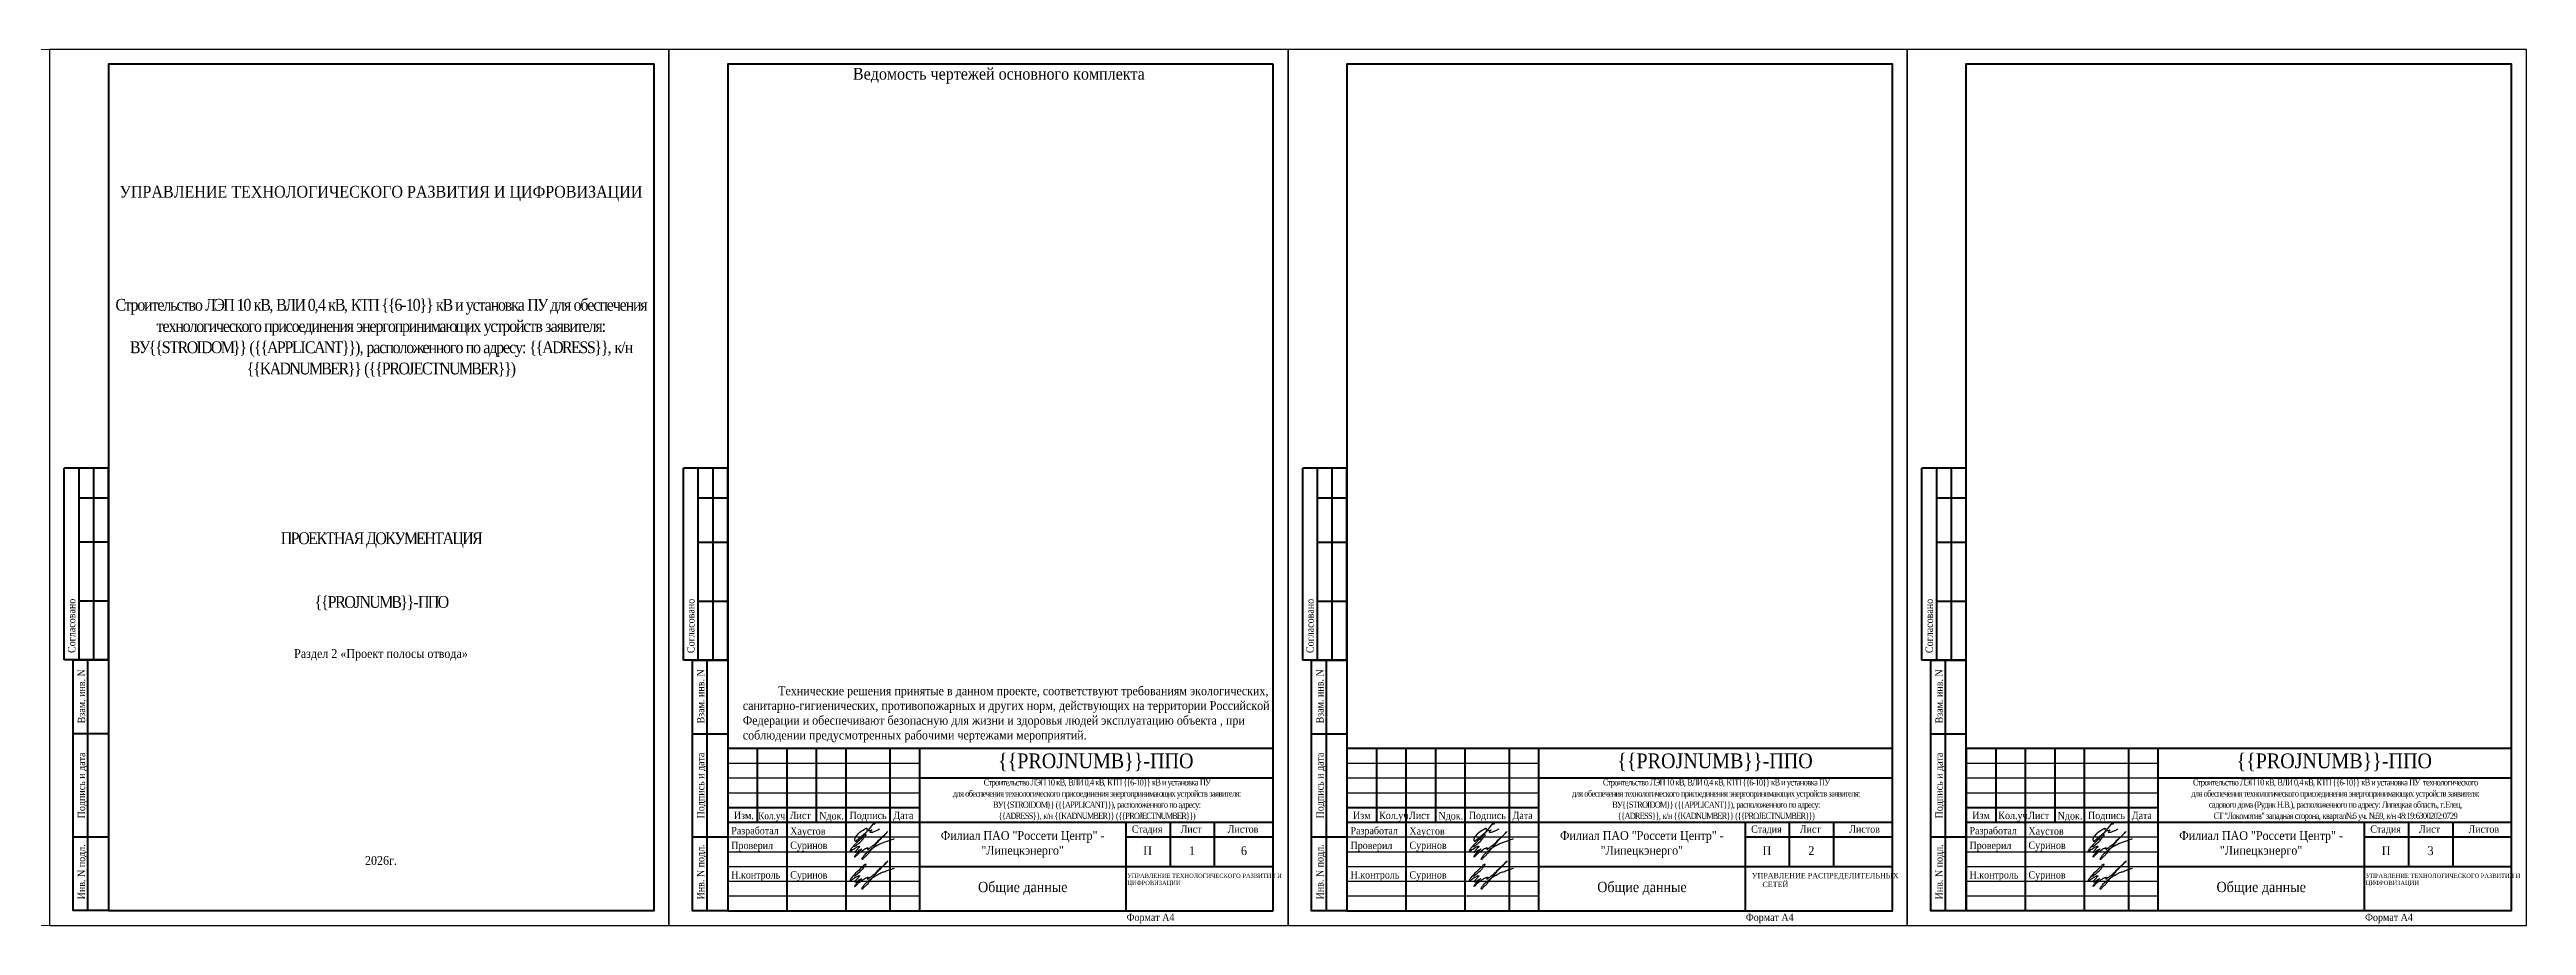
# Model space of a CAD drawing. Header units: millimetres. Extents: x 2457 to 10678, y 3612 to 3913.
# Drawn here: x 4347 to 5187, y 3612 to 3909 of the extents above; entities that cross this region are included whole.
import ezdxf

# ---------------------------------------------------------------- set-up
doc = ezdxf.new("R2010")
doc.units = ezdxf.units.MM
doc.layers.add('П', color=7, linetype='Continuous')
doc.layers.add('Чертеж', color=7, linetype='Continuous')
doc.styles.add('Simplex8', font='Times New Roman.ttf', dxfattribs={"height": 3.5})
doc.styles.add('стиль1', font='Times New Roman.ttf', dxfattribs={"width": 0.9})
doc.styles.add('стиль2', font='Times New Roman.ttf', dxfattribs={"width": 0.9, "height": 2.5})

# ---------------------------------------------------------------- blocks, each defined once
blk = doc.blocks.new('Штамп б')
at = {"lineweight": 70}
for points in [[(20, 0), (8, 0), (8, 85), (20, 85)], [(13, 0), (13, 85)], [(8, 60), (20, 60)], [(8, 25), (20, 25)]]:
    blk.add_lwpolyline(points, dxfattribs=at)
at = {"lineweight": 25, "style": 'Simplex8', "width": 0.9}
for s, p in [('Взам. инв. N', (12.06, 63.49)), ('Подпись и дата', (12.06, 31.28)), ('Инв. N подл.', (12.06, 3.82))]:
    blk.add_text(s, height=2.5, rotation=90, dxfattribs=at).set_placement(p)
blk = doc.blocks.new('A$C5B0935FB')
at = {"lineweight": 70}
for p, q in [((20, 65), (5, 65)), ((5, 0), (5, 65)), ((10, 55), (10, 65)), ((15, 0), (15, 65)), ((20, 0), (20, 65)), ((10, 40), (10, 55)), ((10, 55), (20, 55)), ((10, 20), (10, 40)), ((10, 40), (20, 40)), ((10, 0), (10, 20)), ((10, 20), (20, 20)), ((10, 0), (5, 0)), ((15, 0), (10, 0)), ((20, 0), (15, 0)), ((15, 0), (15, 0))]:
    blk.add_line(p, q, dxfattribs=at)
at = {"lineweight": 25, "style": 'стиль1', "width": 0.9}
blk.add_text('Согласовано', height=2.5, rotation=90, dxfattribs=at).set_placement((8.72, 2.35))
blk = doc.blocks.new('A$C7F1F469D')
at = {"color": 5, "lineweight": 25}
blk.add_spline([(-0.1, 1.78), (1.34, 2.93), (2.75, 4.33), (3.55, 5.31), (3.81, 5.64), (3.86, 5.8), (3.66, 5.81), (3.25, 5.7), (2.89, 5.36), (-1.09, 1.26), (-1.29, 0.98), (-1.47, 0.67), (-1.59, 0.28), (-1.54, 0.16), (-0.98, 0.55), (-0.42, 1.01), (0.34, 1.44), (1.08, 1.86), (1.69, 1.97), (1.62, 1.83), (1.26, 1.37), (0.56, 0.61), (0.16, 0.22), (0, 0), (0.24, -0.04), (0.82, 0.16), (1.44, 0.58), (2.18, 0.95), (2.33, 1.04), (1.93, 0.58), (1.28, 0.02), (0.64, -0.58), (0.1, -1.31), (-0.06, -1.68), (0.13, -1.59), (0.39, -1.41), (1.23, -0.56), (1.62, -0.16), (2.27, 0.27), (2.82, 0.65), (3.41, 1.04), (3.83, 1.25), (4.1, 1.35), (4.33, 1.44), (4.56, 1.45), (4.6, 1.35), (4.48, 1.19), (4.35, 0.92), (4.39, 0.82), (4.59, 0.91), (5.09, 1.34), (6.19, 2.18), (7.41, 3.21), (8.36, 4.22), (9.62, 5.31), (10.99, 6.68), (11.27, 6.98), (9.83, 5.51), (8.6, 4.26), (7.7, 3.28), (7.2, 2.7), (6.74, 2.12), (6.16, 1.41), (5.49, 0.62), (4.74, -0.34), (3.92, -1.29), (3.19, -1.94), (2.91, -2.31), (2.67, -2.58), (2.52, -2.55), (2.49, -2.26), (2.69, -1.9), (3.27, -1.11), (3.8, -0.52), (4.48, 0.07), (5.33, 0.79), (5.97, 1.29), (6.7, 1.77), (7.56, 2.21), (8.83, 2.91), (10.02, 3.35), (11.36, 3.83), (12.55, 4.24), (13.47, 4.57)], degree=3, dxfattribs=at)
blk = doc.blocks.new('Штамп фамилии')
at = {"layer": 'Чертеж', "color": 5, "lineweight": -2}
blk.add_lwpolyline([(47.56, 0.85), (47.63, 0.98), (47.71, 1.12), (47.75, 1.2), (47.79, 1.26), (47.82, 1.32), (47.85, 1.37), (47.85, 1.41), (47.85, 1.5), (47.83, 1.56), (47.8, 1.58), (47.75, 1.59), (47.69, 1.59), (47.65, 1.58), (47.6, 1.56), (47.53, 1.53), (47.47, 1.48), (47.41, 1.42), (47.34, 1.32), (45.35, -1.11), (44.5, -2.12), (43.04, -3.43), (41.29, -4.9), (41.18, -4.96), (41.1, -4.94), (41.06, -4.9), (41.02, -4.83), (40.95, -4.71), (40.89, -4.56), (40.88, -4.4), (40.88, -4.26), (40.91, -4.09), (40.95, -3.94), (40.99, -3.84), (41.05, -3.64), (41.14, -3.44), (41.38, -3.09), (41.64, -2.76), (42.23, -2.17), (42.59, -1.81), (43.05, -1.48), (43.63, -1.13), (44.19, -0.77), (44.85, -0.41), (44.92, -0.44), (44.94, -0.46), (44.95, -0.51), (44.89, -0.87), (44.97, -1.02), (45.03, -1.1), (45.09, -1.13), (45.19, -1.2), (45.35, -1.22), (45.55, -1.22), (46.39, -1.16), (46.48, -1.08), (46.54, -1.05), (46.56, -1.07), (46.57, -1.09), (46.56, -1.13), (46.54, -1.15), (46.53, -1.18), (46.48, -1.21), (46.37, -1.3), (46.01, -1.59), (45.97, -1.66), (45.96, -1.7), (45.96, -1.78), (45.99, -1.81), (46.12, -1.82), (46.26, -1.81), (46.68, -1.81), (46.77, -1.8), (46.92, -1.76), (47.12, -1.67), (48.59, -1.09), (48.75, -0.97), (48.9, -0.86), (49.05, -0.79), (49.15, -0.75), (49.3, -0.69)], dxfattribs=at)
at = {"layer": 'Чертеж', "color": 67, "lineweight": -2, "true_color": 0x727430}
for p in [(40.81, -8.53), (40.81, -18.55)]:
    blk.add_blockref('A$C7F1F469D', p, dxfattribs=at)
at = {"color": 7, "char_height": 2.5, "attachment_point": 4, "style": 'стиль1'}
for s, insert, width in [(' Разработал', (-1.9, -1.68), 17), (' Проверил', (-1.9, -6.68), 17), ('Хаустов', (18.94, -1.81), 20), (' Суринов', (18.1, -6.65), 20), (' Н.контроль', (-1.9, -16.68), 17), (' Суринов', (18.1, -16.68), 20)]:
    blk.add_mtext(s, dxfattribs=dict(at, insert=insert, width=width))
blk = doc.blocks.new('A$C31D65421')
blk.add_blockref('Штамп фамилии', (2.24, 18.43))

msp = doc.modelspace()

# ---------------------------------------------------------------- linework, layer by layer
at = {"layer": 'П', "linetype": 'Continuous', "lineweight": 0}
for points in [[(4136.893, 3908.93), (4346.893, 3908.93), (4346.893, 3611.93), (4136.893, 3611.93)], [(4346.893, 3908.93), (4556.893, 3908.93), (4556.893, 3611.93), (4346.893, 3611.93)], [(4556.893, 3908.93), (4766.893, 3908.93), (4766.893, 3611.93), (4556.893, 3611.93)], [(4766.893, 3908.93), (4976.893, 3908.93), (4976.893, 3611.93), (4766.893, 3611.93)]]:
    msp.add_lwpolyline(points, close=True, dxfattribs=at)
at = {"layer": 'П', "lineweight": 30}
for points in [[(4346.893, 3611.93), (4556.893, 3611.93), (4556.893, 3908.93), (4346.893, 3908.93)], [(4556.893, 3611.93), (4766.893, 3611.93), (4766.893, 3908.93), (4556.893, 3908.93)], [(4766.893, 3611.93), (4976.893, 3611.93), (4976.893, 3908.93), (4766.893, 3908.93)], [(4976.893, 3611.93), (5186.893, 3611.93), (5186.893, 3908.93), (4976.893, 3908.93)]]:
    msp.add_lwpolyline(points, close=True, dxfattribs=at)
at = {"layer": 'Чертеж', "lineweight": 70}
for p, q in [((4761.893, 3616.93), (4761.893, 3903.93)), ((4761.893, 3671.93), (4576.893, 3671.93)), ((4576.893, 3671.93), (4576.893, 3616.93)), ((4971.893, 3671.93), (4786.893, 3671.93)), ((4786.893, 3671.93), (4786.893, 3616.93)), ((5181.893, 3671.93), (4996.893, 3671.93)), ((4996.893, 3671.93), (4996.893, 3616.93))]:
    msp.add_line(p, q, dxfattribs=at)
msp.add_lwpolyline([(4366.909, 3616.965), (4551.909, 3616.965), (4551.909, 3903.965), (4366.909, 3903.965)], close=True, dxfattribs=at)
at = {"layer": 'Чертеж', "lineweight": 50}
msp.add_lwpolyline([(4761.893, 3903.93), (4576.893, 3903.93), (4576.893, 3616.93)], dxfattribs=at)
at = {"layer": 'Чертеж', "linetype": 'Continuous', "lineweight": 70}
for points in [[(4786.893, 3616.93), (4971.893, 3616.93), (4971.893, 3903.93), (4786.893, 3903.93)], [(4996.816, 3616.972), (5181.816, 3616.972), (5181.816, 3903.972), (4996.816, 3903.972)]]:
    msp.add_lwpolyline(points, close=True, dxfattribs=at)
at = {"layer": 'Чертеж', "lineweight": 70}
for points in [[(4586.893, 3671.93), (4586.893, 3646.93)], [(4596.893, 3671.93), (4596.893, 3616.93)], [(4606.893, 3671.93), (4606.893, 3646.93)], [(4616.893, 3671.93), (4616.893, 3616.93)], [(4631.893, 3671.93), (4631.893, 3616.93)], [(4641.893, 3671.93), (4641.893, 3616.93)], [(4796.893, 3671.93), (4796.893, 3646.93)], [(4806.893, 3671.93), (4806.893, 3616.93)], [(4816.893, 3671.93), (4816.893, 3646.93)], [(4826.893, 3671.93), (4826.893, 3616.93)], [(4841.893, 3671.93), (4841.893, 3616.93)], [(4851.893, 3671.93), (4851.893, 3616.93)], [(5006.893, 3671.93), (5006.893, 3646.93)], [(5016.893, 3671.93), (5016.893, 3616.93)], [(5026.893, 3671.93), (5026.893, 3646.93)], [(5036.893, 3671.93), (5036.893, 3616.93)], [(5051.893, 3671.93), (5051.893, 3616.93)], [(5061.893, 3671.93), (5061.893, 3616.93)], [(4641.893, 3661.93), (4761.893, 3661.93)], [(4851.893, 3661.93), (4971.893, 3661.93)], [(5061.893, 3661.93), (5181.893, 3661.93)], [(4576.893, 3651.93), (4641.893, 3651.93)], [(4576.893, 3646.93), (4761.893, 3646.93)], [(4711.893, 3646.93), (4711.893, 3616.93)], [(4726.893, 3646.93), (4726.893, 3631.93)], [(4741.893, 3646.93), (4741.893, 3631.93)], [(4786.893, 3651.93), (4851.893, 3651.93)], [(4786.893, 3646.93), (4971.893, 3646.93)], [(4921.893, 3646.93), (4921.893, 3616.93)], [(4936.893, 3646.93), (4936.893, 3631.93)], [(4951.893, 3646.93), (4951.893, 3631.93)], [(4996.893, 3651.93), (5061.893, 3651.93)], [(4996.893, 3646.93), (5181.893, 3646.93)], [(5131.893, 3646.93), (5131.893, 3616.93)], [(5146.893, 3646.93), (5146.893, 3631.93)], [(5161.893, 3646.93), (5161.893, 3631.93)], [(4711.893, 3641.93), (4761.893, 3641.93)], [(4921.893, 3641.93), (4971.893, 3641.93)], [(5131.893, 3641.93), (5181.893, 3641.93)], [(4641.893, 3631.93), (4761.893, 3631.93)], [(4851.893, 3631.93), (4971.893, 3631.93)], [(5061.893, 3631.93), (5181.893, 3631.93)], [(4576.893, 3616.93), (4761.893, 3616.93)]]:
    msp.add_lwpolyline(points, dxfattribs=at)
at = {"layer": 'Чертеж', "lineweight": 30}
for points in [[(4576.893, 3666.93), (4641.893, 3666.93)], [(4786.893, 3666.93), (4851.893, 3666.93)], [(4996.893, 3666.93), (5061.893, 3666.93)], [(4576.893, 3661.93), (4641.893, 3661.93)], [(4576.893, 3656.93), (4641.893, 3656.93)], [(4786.893, 3661.93), (4851.893, 3661.93)], [(4786.893, 3656.93), (4851.893, 3656.93)], [(4996.893, 3661.93), (5061.893, 3661.93)], [(4996.893, 3656.93), (5061.893, 3656.93)], [(4576.893, 3641.93), (4641.893, 3641.93)], [(4786.893, 3641.93), (4851.893, 3641.93)], [(4996.893, 3641.93), (5061.893, 3641.93)], [(4576.893, 3636.93), (4641.893, 3636.93)], [(4576.893, 3631.93), (4641.893, 3631.93)], [(4786.893, 3636.93), (4851.893, 3636.93)], [(4786.893, 3631.93), (4851.893, 3631.93)], [(4996.893, 3636.93), (5061.893, 3636.93)], [(4996.893, 3631.93), (5061.893, 3631.93)], [(4576.893, 3626.93), (4641.893, 3626.93)], [(4576.893, 3621.93), (4641.893, 3621.93)], [(4786.893, 3626.93), (4851.893, 3626.93)], [(4786.893, 3621.93), (4851.893, 3621.93)], [(4996.893, 3626.93), (5061.893, 3626.93)], [(4996.893, 3621.93), (5061.893, 3621.93)]]:
    msp.add_lwpolyline(points, dxfattribs=at)

# ---------------------------------------------------------------- block references
at = {"layer": 'Чертеж'}
for p in [(4346.909, 3701.965), (4556.893, 3701.93), (4766.893, 3701.93), (4976.893, 3701.93)]:
    msp.add_blockref('A$C5B0935FB', p, dxfattribs=at)
at = {"layer": 'Чертеж', "lineweight": 25}
for p in [(4346.909, 3616.965), (4556.893, 3616.93), (4766.893, 3616.93), (4976.893, 3616.93)]:
    msp.add_blockref('Штамп б', p, dxfattribs=at)
at = {"layer": 'Чертеж', "linetype": 'Continuous', "lineweight": 0}
for p in [(4576.893, 3626.93), (4786.893, 3626.93), (4996.816, 3626.93)]:
    msp.add_blockref('A$C31D65421', p, dxfattribs=at)

# ---------------------------------------------------------------- texts
at = {"layer": 'Чертеж', "lineweight": 25, "style": 'стиль1', "width": 0.9}
for s, height, p in [('Ведомость чертежей основного комплекта  ', 4, (4619.357, 3898.717)), ('Изм.', 2.5, (4578.945, 3648.003)), ('Кол.уч.', 2.3, (4587.217, 3647.967)), ('Лист', 2.5, (4597.925, 3648.003)), ('Nдок.', 2.5, (4607.915, 3647.86)), ('Подпись', 2.5, (4618.19, 3648.003)), ('Дата', 2.5, (4633.031, 3648.003)), ('Стадия', 2.5, (4713.94, 3643.349)), ('Лист', 2.5, (4730.45, 3643.349)), ('Листов', 2.5, (4746.436, 3643.349)), ('Изм', 2.5, (4788.945, 3648.003)), ('Кол.уч.', 2.5, (4797.793, 3648.003)), ('Лист', 2.5, (4807.925, 3648.003)), ('Nдок.', 2.5, (4817.915, 3647.86)), ('Подпись', 2.5, (4828.19, 3648.003)), ('Дата', 2.5, (4843.031, 3648.003)), ('Стадия', 2.5, (4923.94, 3643.349)), ('Лист', 2.5, (4940.45, 3643.349)), ('Листов', 2.5, (4957.21, 3643.349)), ('Изм', 2.5, (4998.945, 3648.003)), ('Кол.уч.', 2.5, (5007.793, 3648.003)), ('Лист', 2.5, (5017.925, 3648.003)), ('Nдок.', 2.5, (5027.915, 3647.86)), ('Подпись', 2.5, (5038.19, 3648.003)), ('Дата', 2.5, (5053.031, 3648.003)), ('Стадия', 2.5, (5133.94, 3643.349)), ('Лист', 2.5, (5150.45, 3643.349)), ('Листов', 2.5, (5167.21, 3643.349)), ('П', 3, (4717.817, 3635.791)), ('1', 3, (4733.362, 3635.791)), ('6', 3, (4750.94, 3635.791)), ('П', 3, (4927.817, 3635.791)), ('2', 3, (4943.362, 3635.791)), ('П', 3, (5137.817, 3635.791)), ('3', 3, (5153.362, 3635.791)), ('Формат А4', 2.5, (4712.153, 3613.458)), ('Формат А4', 2.5, (4922.153, 3613.458)), ('Формат А4', 2.5, (5132.153, 3613.458))]:
    msp.add_text(s, height=height, dxfattribs=at).set_placement(p)
at = {"layer": 'Чертеж', "color": 1, "lineweight": 20, "insert": (4366.783, 3903.892), "char_height": 5, "width": 185.01678, "attachment_point": 1, "style": 'стиль1'}
msp.add_mtext('\\pxqc,t19;{\\C256;\\P\\P\\H0.36x;\\P\\P\\P\\P\\P\\H0.94444x;\\P\\H2.353x;\\P\\ptz;\\fTimes New Roman|b0|i0|c204|p16;\\H0.99998x;УПРАВЛЕНИЕ ТЕХНОЛОГИЧЕСКОГО РАЗВИТИЯ И ЦИФРОВИЗАЦИИ\\H0.75004x;\\P\\P\\P\\P\\pt19;\\fTimes New Roman|b0|i0|c204|p18;\\H1.6667x;\\P\\P\\psm1.0792,tz;\\H0.79994x;\\T0.8;Строительство ЛЭП 10 кВ, ВЛИ 0,4 кВ, КТП \\{\\{6-10\\}\\} кВ и установка ПУ для обеспечения технологического присоединения энергопринимающих устройств заявителя: ВУ\\{\\{STROIDOM\\}\\} (\\{\\{APPLICANT\\}\\}), расположенного по адресу: \\{\\{ADRESS\\}\\}, к/н \\{\\{KADNUMBER\\}\\} (\\{\\{PROJECTNUMBER\\}\\})\\P\\ps*;\\P\\P\\pt19;\\P\\P\\P\\P\\PПРОЕКТНАЯ ДОКУМЕНТАЦИЯ\\P\\P\\P\\{\\{PROJNUMB\\}\\}-ППО\\P\\H1.5x;\\T1;\\P\\H0.5x;Раздел 2 «Проект полосы отвода»\\P\\P\\P\\pi1.9542,t1.1833;\\P\\pi0,t19;\\P\\P\\P\\P\\P\\P\\P\\P\\P2026г.}', dxfattribs=at)
at = {"layer": 'Чертеж', "insert": (4581.987, 3692.99), "char_height": 3, "width": 185, "attachment_point": 1, "style": 'стиль2'}
msp.add_mtext('^IТехнические решения принятые в данном проекте, соответствуют требованиям экологических, санитарно-гигиенических, противопожарных и других норм, действующих на территории Российской Федерации и обеспечивают безопасную для жизни и здоровья людей эксплуатацию объекта , при соблюдении предусмотренных рабочими чертежами мероприятий.\\P\\P\\pxi16;      ', dxfattribs=at)
at = {"layer": 'Чертеж', "lineweight": 25, "attachment_point": 5}
for s, insert, char_height, width, style in [('\\{\\{PROJNUMB\\}\\}-ППО', (4701.697, 3667.243), 5, 119.88502, 'стиль2'), ('\\{\\{PROJNUMB\\}\\}-ППО', (4911.697, 3667.243), 5, 119.88502, 'стиль2'), ('\\{\\{PROJNUMB\\}\\}-ППО', (5121.697, 3667.243), 5, 119.88502, 'стиль2'), ('\\pxsm1.0792;{\\T0.85;Строительство ЛЭП 10 кВ, ВЛИ 0,4 кВ, КТП \\{\\{6-10\\}\\} кВ и установка ПУ  \\Pдля обеспечения технологического присоединения энергопринимающих устройств заявителя: \\PВУ\\{\\{STROIDOM\\}\\} (\\{\\{APPLICANT\\}\\}), расположенного по адресу:\\P\\{\\{ADRESS\\}\\}, к/н \\{\\{KADNUMBER\\}\\} (\\{\\{PROJECTNUMBER\\}\\})}', (4702.061, 3654.43), 2.1, 119.6632, 'стиль1'), ('\\pxsm1.0792;{\\T0.85;Строительство ЛЭП 10 кВ, ВЛИ 0,4 кВ, КТП \\{\\{6-10\\}\\} кВ и установка ПУ  \\Pдля обеспечения технологического присоединения энергопринимающих устройств заявителя: \\PВУ\\{\\{STROIDOM\\}\\} (\\{\\{APPLICANT\\}\\}), расположенного по адресу:\\P\\{\\{ADRESS\\}\\}, к/н \\{\\{KADNUMBER\\}\\} (\\{\\{PROJECTNUMBER\\}\\})}', (4912.061, 3654.43), 2.1, 119.6632, 'стиль1'), ('\\pxsm1.0792,qc;{\\T0.8;Строительство ЛЭП 10 кВ, ВЛИ 0,4 кВ, КТП \\{\\{6-10\\}\\} кВ и установка ПУ  технологического\\Pдля обеспечения технологического присоединения энергопринимающих устройств заявителя: \\Pсадового дома (Рудик Н.В.), расположенного по адресу: Липецкая область, г.Елец, \\P\\ps*;СТ "Локомотив" западная сторона, квартал№6 уч. №59, к/н 48:19:6300202:0729}', (5122.061, 3654.43), 2.1, 119.6632, 'стиль1'), ('Филиал ПАО "Россети Центр" - "Липецкэнерго"', (4676.893, 3639.43), 3, 70, 'стиль2'), ('Филиал ПАО "Россети Центр" - "Липецкэнерго"', (4886.893, 3639.43), 3, 70, 'стиль2'), ('Филиал ПАО "Россети Центр" - "Липецкэнерго"', (5096.893, 3639.43), 3, 70, 'стиль2'), ('\\pxql;{\\fTimes New Roman|b0|i0|c204|p16;\\H0.8x;УПРАВЛЕНИЕ ТЕХНОЛОГИЧЕСКОГО РАЗВИТИЯ И ЦИФРОВИЗАЦИИ}', (4739.488, 3627.322), 1.8, 54.19561, 'стиль2'), ('\\pxi1,sm1,ql;{\\fTimes New Roman|b0|i0|c204|p16;УПРАВЛЕНИЕ РАСПРЕДЕЛИТЕЛЬНЫХ\\P\\pi3;СЕТЕЙ}', (4949.488, 3627.322), 1.8, 54.19561, 'стиль2'), ('\\pxql;{\\fTimes New Roman|b0|i0|c204|p16;\\H0.8x;УПРАВЛЕНИЕ ТЕХНОЛОГИЧЕСКОГО РАЗВИТИЯ И ЦИФРОВИЗАЦИИ}', (5159.488, 3627.322), 1.8, 54.19561, 'стиль2'), ('Общие данные', (4676.937, 3624.43), 3.5, 70.08803, 'стиль1'), ('Общие данные', (4886.937, 3624.43), 3.5, 70.08803, 'стиль1'), ('Общие данные', (5096.937, 3624.43), 3.5, 70.08803, 'стиль1')]:
    msp.add_mtext(s, dxfattribs=dict(at, insert=insert, char_height=char_height, width=width, style=style))

doc.saveas('drawing.dxf')
